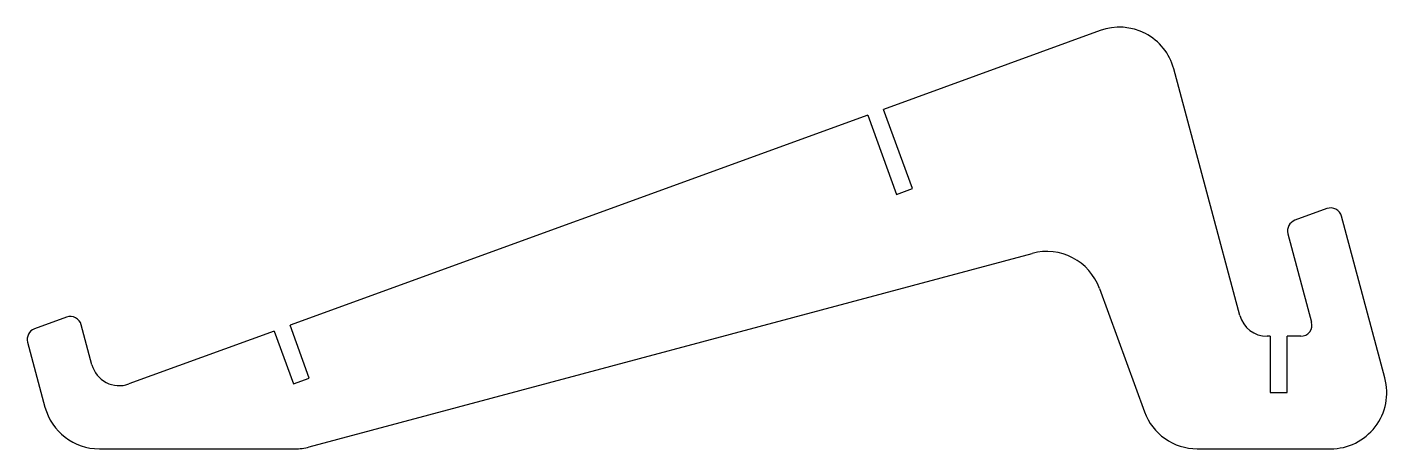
# Model space of a CAD drawing. Extents: x -107 to 135, y -27 to 48.
import ezdxf

# ---------------------------------------------------------------- set-up
doc = ezdxf.new("R2010")
doc.units = 0
doc.layers.get('0').update_dxf_attribs({"linetype": 'CONTINUOUS'})

msp = doc.modelspace()

# ---------------------------------------------------------------- linework, layer by layer
at = {"color": 7, "linetype": 'CONTINUOUS'}
for p, q in [((83.68, 47.2), (45.22, 33.2)), ((108.5, -3.42), (96.76, 40.39)), ((42.4, 32.18), (-60.22, -5.17)), ((42.4, 32.18), (47.53, 18.08)), ((50.35, 19.11), (45.22, 33.2)), ((47.53, 18.08), (50.35, 19.11)), ((123.94, 15.56), (118.28, 13.5)), ((134.26, -14.54), (126.56, 14.2)), ((117.03, 11.1), (121.24, -4.61)), ((-56.8, -26.79), (71.58, 7.61)), ((83.56, 1.37), (91.54, -20.55)), ((-99.93, -3.73), (-105.59, -5.79)), ((-95.41, -12.2), (-97.32, -5.09)), ((-63.04, -6.2), (-88.87, -15.6)), ((-63.04, -6.2), (-59.62, -15.6)), ((-56.8, -14.57), (-60.22, -5.17)), ((113.88, -7.13), (113.33, -7.13)), ((113.88, -7.13), (113.88, -17.13)), ((119.31, -7.13), (116.88, -7.13)), ((116.88, -17.13), (116.88, -7.13)), ((-106.84, -8.18), (-103.75, -19.72)), ((-59.62, -15.6), (-56.8, -14.57)), ((113.88, -17.13), (116.88, -17.13)), ((-94.09, -27.13), (-59.39, -27.13)), ((100.94, -27.13), (124.6, -27.13))]:
    msp.add_line(p, q, dxfattribs=at)
for centre, radius, start, end in [((87.1, 37.8), 10, 15, 110), ((124.63, 13.68), 2, 15, 110), ((118.97, 11.62), 2, 110, 195), ((74.17, -2.05), 10, 20, 105), ((-99.25, -5.61), 2, 15, 110), ((113.33, -2.13), 5, 195, 270), ((119.31, -5.13), 2, 270, 15), ((-104.91, -7.67), 2, 110, 195), ((-90.58, -10.9), 5, 195, 290), ((124.6, -17.13), 10, 270, 15), ((-94.09, -17.13), 10, 195, 270), ((100.94, -17.13), 10, 200, 270), ((-59.39, -17.13), 10, 270, 285)]:
    msp.add_arc(centre, radius, start, end, dxfattribs=at)

doc.saveas('drawing.dxf')
